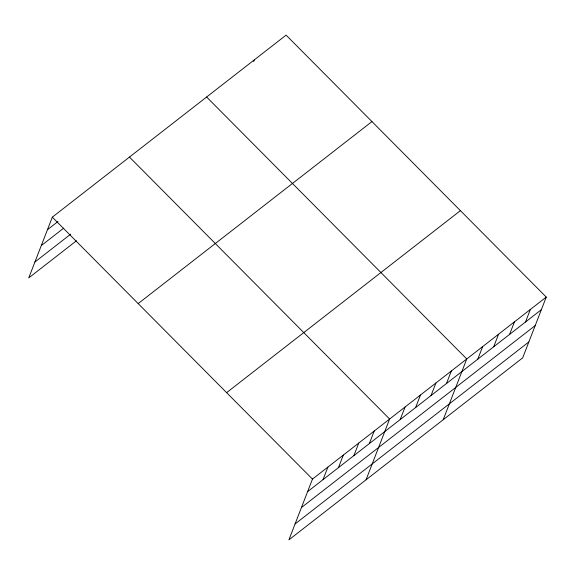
<?xml version="1.0" encoding="UTF-8"?>
<svg xmlns="http://www.w3.org/2000/svg" width="575" height="575" viewBox="0 0 575 575"><rect width="100%" height="100%" fill="white"/><g stroke="black" fill="none" stroke-linecap="round" stroke-linejoin="round"><path stroke-width="0.86" d="M546.25 297.088L312.469 479.097L288.902 539.867L522.682 357.851L546.25 297.088L286.098 35.133L52.318 217.149L28.75 277.912L76.439 240.781M253.654 61.561L254.301 59.886M323.028 479.651L327.901 467.087M338.459 467.64L343.332 455.077M353.891 455.623L358.764 443.059M369.315 443.613L374.188 431.049M366.052 479.802L389.62 419.038L129.468 157.083M400.178 419.585L405.052 407.021M415.603 407.574L420.476 395.011M431.034 395.564L435.908 383M446.466 383.547L451.339 370.983M443.196 419.736L466.763 358.973L206.612 97.017M477.789 359.159L482.662 346.596M493.688 346.783L498.561 334.219M509.587 334.406L514.46 321.842M525.478 322.029L530.351 309.465M47.445 229.713L57.967 221.519M41.278 245.618L63.717 228.146M34.917 262.006L70.689 234.154M138.173 303.593L371.946 121.577M226.622 392.653L460.402 210.644M307.596 491.661L541.377 309.652M301.429 507.567L535.21 325.558M295.076 523.962L528.849 341.945M52.318 217.149L312.469 479.097"/></g></svg>
